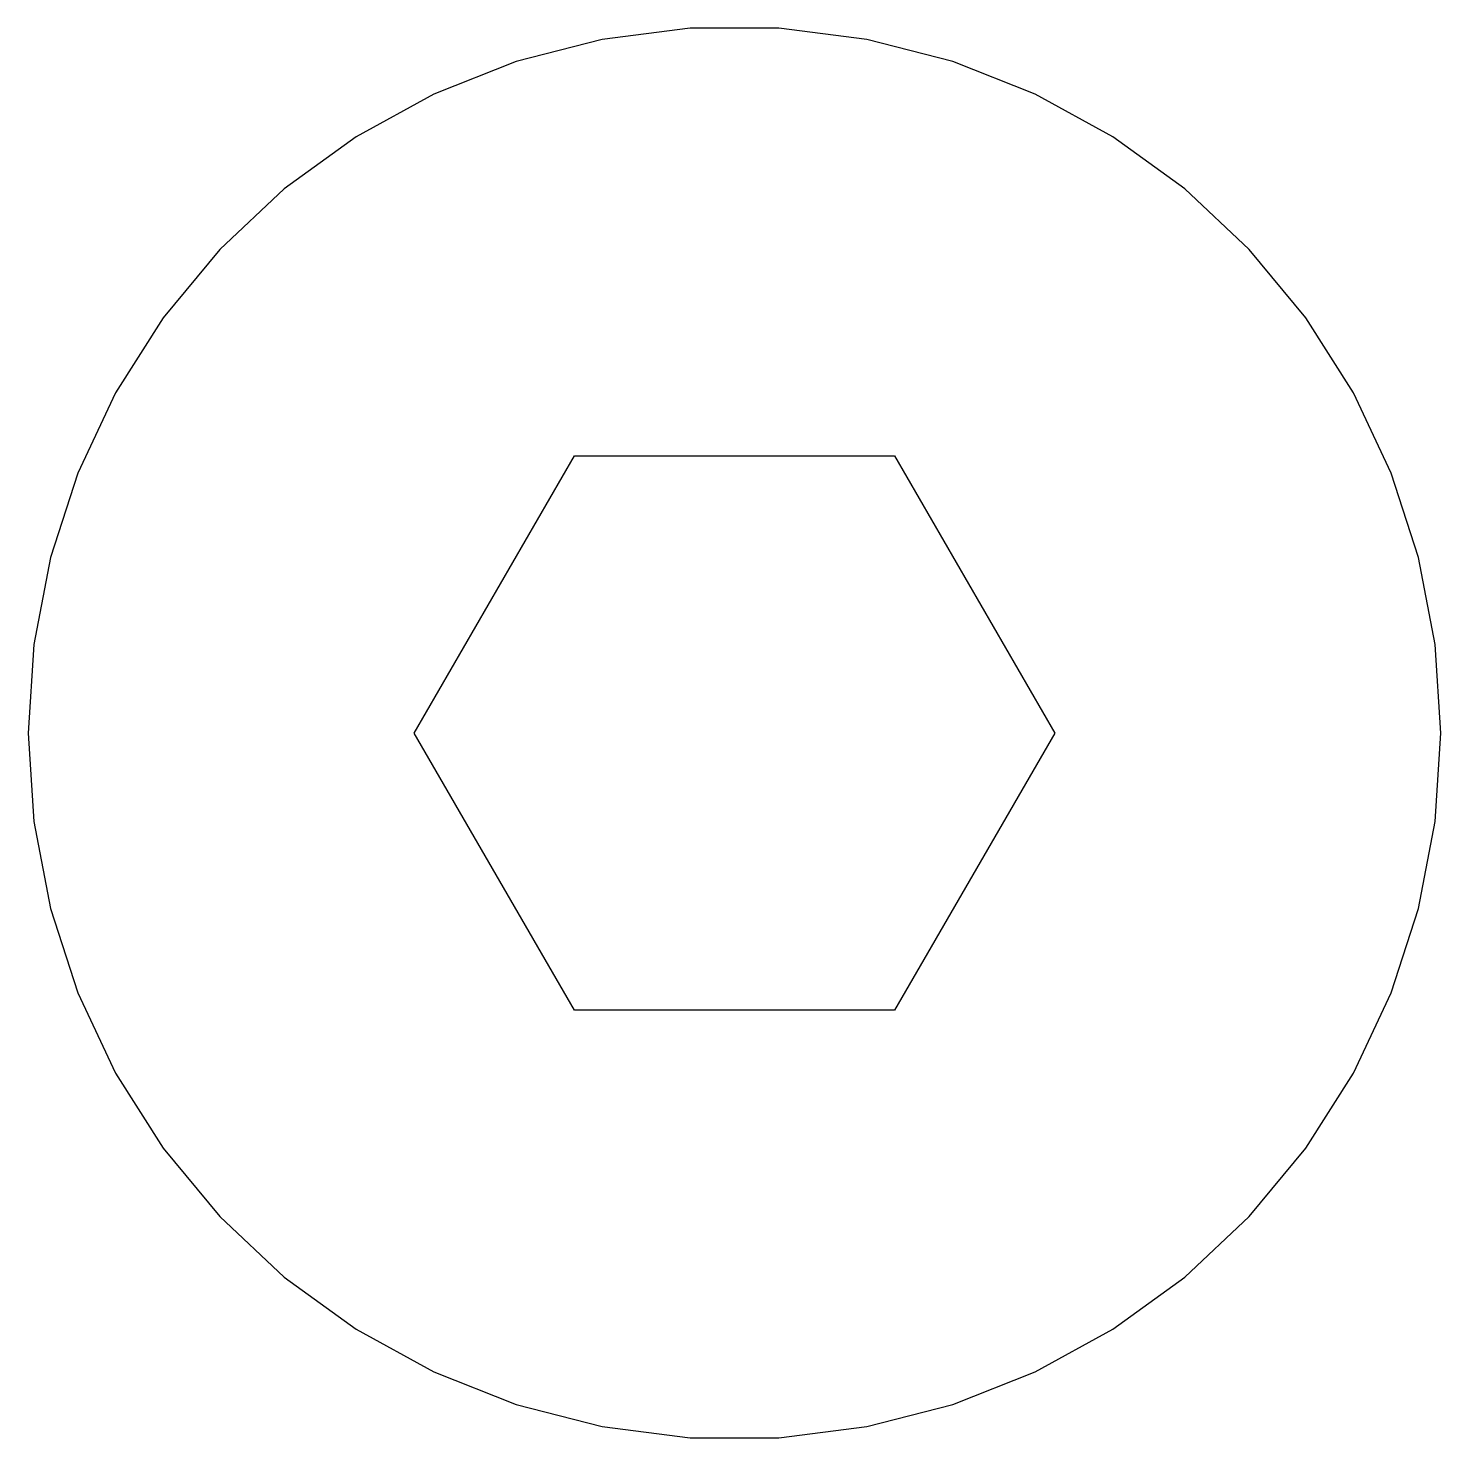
# Model space of a CAD drawing. Header units: metres. Extents: x -7 to 7, y -7 to 117.
# Drawn here: x -7 to 7, y -6.99 to 6.99 of the extents above.
import ezdxf

# ---------------------------------------------------------------- set-up
doc = ezdxf.new("R2010")
doc.units = ezdxf.units.M

msp = doc.modelspace()

# ---------------------------------------------------------------- linework, layer by layer
for p, q in [((-1.31166, 6.87601), (-2.16312, 6.65739)), ((-0.439529, 6.98618), (-1.31166, 6.87601)), ((0.439529, 6.98618), (-0.439529, 6.98618)), ((1.31166, 6.87601), (0.439529, 6.98618)), ((2.16312, 6.65739), (1.31166, 6.87601)), ((-2.16312, 6.65739), (-2.98045, 6.33379)), ((2.98045, 6.33379), (2.16312, 6.65739)), ((-2.98045, 6.33379), (-3.75078, 5.91029)), ((3.75078, 5.91029), (2.98045, 6.33379)), ((-3.75078, 5.91029), (-4.46196, 5.39359)), ((4.46196, 5.39359), (3.75078, 5.91029)), ((-4.46196, 5.39359), (-5.10277, 4.79182)), ((5.10277, 4.79182), (4.46196, 5.39359)), ((-5.10277, 4.79182), (-5.66312, 4.11449)), ((5.66312, 4.11449), (5.10277, 4.79182)), ((-5.66312, 4.11449), (-6.13414, 3.37227)), ((6.13414, 3.37227), (5.66312, 4.11449)), ((-6.13414, 3.37227), (-6.50842, 2.57686)), ((6.50842, 2.57686), (6.13414, 3.37227)), ((-3.17349, 0), (-1.58675, 2.74832)), ((-1.58675, 2.74832), (1.58675, 2.74832)), ((1.58675, 2.74832), (3.17349, 0)), ((-6.50842, 2.57686), (-6.78008, 1.74081)), ((6.78008, 1.74081), (6.50842, 2.57686)), ((-6.78008, 1.74081), (-6.94479, 0.877319)), ((6.94479, 0.877319), (6.78008, 1.74081)), ((-6.94479, 0.877319), (-7, 0)), ((7, 0), (6.94479, 0.877319)), ((-7, 0), (-6.94479, -0.877319)), ((-1.58675, -2.74832), (-3.17349, 0)), ((3.17349, 0), (1.58675, -2.74832)), ((6.94479, -0.877319), (7, 0)), ((-6.94479, -0.877319), (-6.78008, -1.74081)), ((6.78008, -1.74081), (6.94479, -0.877319)), ((-6.78008, -1.74081), (-6.50842, -2.57686)), ((6.50842, -2.57686), (6.78008, -1.74081)), ((-6.50842, -2.57686), (-6.13414, -3.37227)), ((6.13414, -3.37227), (6.50842, -2.57686)), ((1.58675, -2.74832), (-1.58675, -2.74832)), ((-6.13414, -3.37227), (-5.66312, -4.11449)), ((5.66312, -4.11449), (6.13414, -3.37227)), ((-5.66312, -4.11449), (-5.10277, -4.79182)), ((5.10277, -4.79182), (5.66312, -4.11449)), ((-5.10277, -4.79182), (-4.46196, -5.39359)), ((4.46196, -5.39359), (5.10277, -4.79182)), ((-4.46196, -5.39359), (-3.75078, -5.91029)), ((3.75078, -5.91029), (4.46196, -5.39359)), ((-3.75078, -5.91029), (-2.98045, -6.33379)), ((2.98045, -6.33379), (3.75078, -5.91029)), ((-2.98045, -6.33379), (-2.16312, -6.65739)), ((2.16312, -6.65739), (2.98045, -6.33379)), ((-2.16312, -6.65739), (-1.31166, -6.87601)), ((1.31166, -6.87601), (2.16312, -6.65739)), ((-1.31166, -6.87601), (-0.439529, -6.98618)), ((-0.439529, -6.98618), (0.439529, -6.98618)), ((0.439529, -6.98618), (1.31166, -6.87601))]:
    msp.add_line(p, q)

doc.saveas('drawing.dxf')
